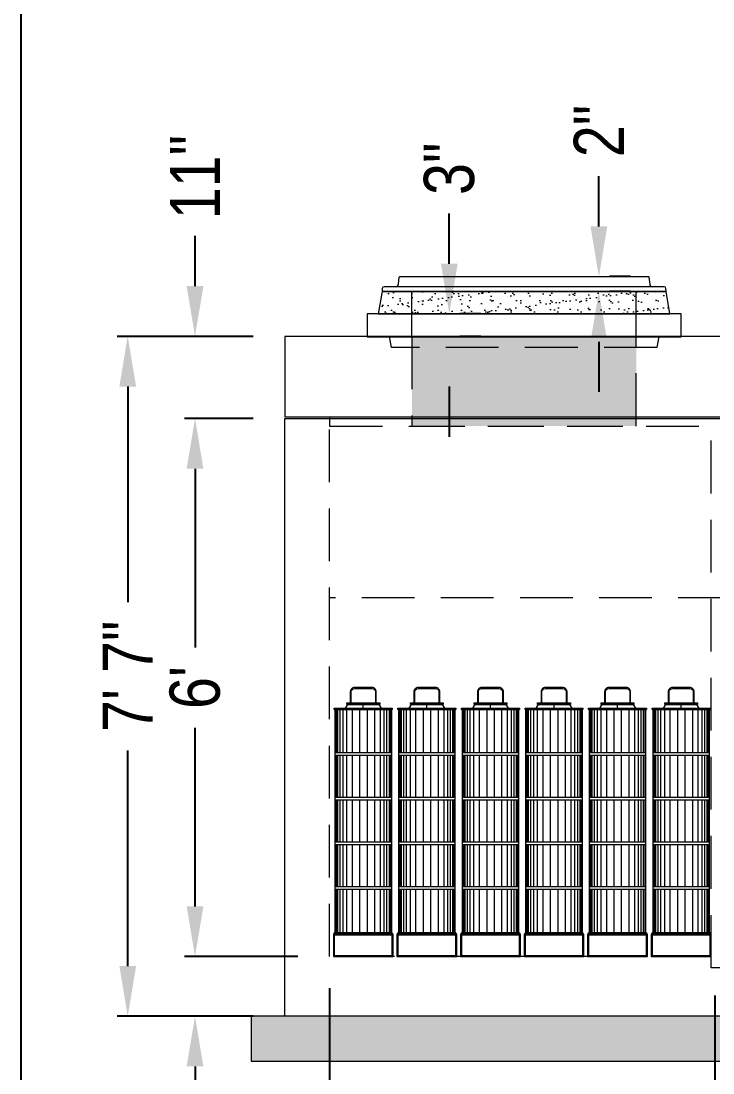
# Model space of a CAD drawing. Extents: x 0 to 216, y -5 to 280.
# Drawn here: x 0 to 32.78, y 97.6 to 147.49 of the extents above; entities that cross this region are included whole.
import ezdxf
from ezdxf import colors
from ezdxf.entities.mleader import LeaderData, LeaderLine
from ezdxf.math import Vec2, Vec3

# ---------------------------------------------------------------- set-up
doc = ezdxf.new("R2010")
doc.units = 0
doc.header["$LTSCALE"] = 10
doc.header["$MEASUREMENT"] = 0
doc.header["$PDMODE"] = 35
doc.linetypes.add('DASHED2', pattern=[0.375, 0.25, -0.125])
doc.linetypes.add('HIDDEN', pattern=[0.375, 0.25, -0.125])
doc.layers.get('0').update_dxf_attribs({"linetype": 'CONTINUOUS'})
doc.layers.get('Defpoints').update_dxf_attribs({"linetype": 'CONTINUOUS'})
doc.layers.add('2628-LOGO$0$CADdetails-FRAME', color=7, linetype='CONTINUOUS')
doc.layers.add('CADdetails-9-TITLEBLOCK', color=7, linetype='CONTINUOUS')
for name, color, linetype, lineweight in [('CADdetails-1-ANNO', 41, 'CONTINUOUS', 5), ('CADdetails-2-HATCH', 8, 'CONTINUOUS', 5), ('CADdetails-3-FINE', 11, 'CONTINUOUS', 5), ('CADdetails-3-HIDDEN', 11, 'HIDDEN', 5), ('CADdetails-4-LIGHT', 3, 'CONTINUOUS', 13), ('CADdetails-5-MEDIUM', 4, 'CONTINUOUS', 18)]:
    doc.layers.add(name, color=color, linetype=linetype, lineweight=lineweight)
doc.styles.add('CADdetails-DIMENSIONS', font='ARIALN.TTF', dxfattribs={"height": 2.38})
doc.styles.add('CADdetails-NOTES', font='ARIALN.TTF', dxfattribs={"height": 2.38})
doc.dimstyles.new('CADdetails-DIM', dxfattribs={"dimtxt": 2.38, "dimasz": 2.38, "dimexe": 0.5, "dimexo": 1.5, "dimgap": 1, "dimtad": 0, "dimzin": 0, "dimdsep": 46, "dimtxsty": 'CADdetails-DIMENSIONS', "dimcen": 1, "dimclrd": 256, "dimclre": 256, "dimclrt": 256, "dimadec": 0, "dimazin": 0, "dimtfac": 1, "dimtofl": 0, "dimtmove": 0, "dimatfit": 3, "dimfxl": 1, "dimtolj": 1, "dimtzin": 0, "dimarcsym": 0})

# ---------------------------------------------------------------- blocks, each defined once
blk = doc.blocks.new('2628-LOGO')
at = {"layer": '2628-LOGO$0$CADdetails-FRAME'}
blk.add_line((0, 0), (0, 280), dxfattribs=at)
blk = doc.blocks.new('*D7')
at = {"layer": 'CADdetails-1-ANNO', "lineweight": -2, "transparency": 16777216}
for p, q in [((10.996, 132.535), (4.554, 132.535)), ((5.054, 130.155), (5.054, 119.924)), ((5.054, 102.666), (5.054, 112.896)), ((10.996, 100.286), (4.554, 100.286))]:
    blk.add_line(p, q, dxfattribs=at)
at = {"layer": 'CADdetails-1-ANNO', "transparency": 16777216}
for points in [[(4.657, 130.155), (5.45, 130.155), (5.054, 132.535)], [(4.657, 102.666), (5.45, 102.666), (5.054, 100.286)]]:
    blk.add_solid(points, dxfattribs=at)
at = {"layer": 'Defpoints', "color": 0, "transparency": 16777216}
for p in [(12.496, 132.535), (5.054, 100.286), (12.496, 100.286)]:
    blk.add_point(p, dxfattribs=at)
at = {"layer": 'CADdetails-1-ANNO', "transparency": 16777216, "insert": (5.054, 116.41), "char_height": 2.38, "attachment_point": 5, "rotation": 90, "style": 'CADdetails-DIMENSIONS'}
blk.add_mtext('\\A1;7\' 7"', dxfattribs=at)
blk = doc.blocks.new('*D8')
at = {"layer": 'CADdetails-1-ANNO', "lineweight": -2, "transparency": 16777216}
for p, q in [((8.243, 105.501), (8.243, 107.881)), ((13.122, 103.121), (7.743, 103.121)), ((10.996, 100.286), (7.743, 100.286)), ((8.243, 97.906), (8.243, 95.526))]:
    blk.add_line(p, q, dxfattribs=at)
at = {"layer": 'CADdetails-1-ANNO', "transparency": 16777216}
for points in [[(7.846, 105.501), (8.64, 105.501), (8.243, 103.121)], [(7.846, 97.906), (8.64, 97.906), (8.243, 100.286)]]:
    blk.add_solid(points, dxfattribs=at)
at = {"layer": 'Defpoints', "color": 0, "transparency": 16777216}
for p in [(14.622, 103.121), (8.243, 100.286), (12.496, 100.286)]:
    blk.add_point(p, dxfattribs=at)
at = {"layer": 'CADdetails-1-ANNO', "transparency": 16777216, "insert": (8.243, 93.402), "char_height": 2.38, "attachment_point": 5, "rotation": 90, "style": 'CADdetails-DIMENSIONS'}
blk.add_mtext('\\A1;8"', dxfattribs=at)
blk = doc.blocks.new('*D9')
at = {"layer": 'CADdetails-1-ANNO', "lineweight": -2, "transparency": 16777216}
for p, q in [((10.996, 128.637), (7.743, 128.637)), ((8.243, 126.257), (8.243, 117.782)), ((8.243, 105.501), (8.243, 113.975)), ((13.122, 103.121), (7.743, 103.121))]:
    blk.add_line(p, q, dxfattribs=at)
at = {"layer": 'CADdetails-1-ANNO', "transparency": 16777216}
for points in [[(7.846, 126.257), (8.64, 126.257), (8.243, 128.637)], [(7.846, 105.501), (8.64, 105.501), (8.243, 103.121)]]:
    blk.add_solid(points, dxfattribs=at)
at = {"layer": 'Defpoints', "color": 0, "transparency": 16777216}
for p in [(12.496, 128.637), (8.243, 103.121), (14.622, 103.121)]:
    blk.add_point(p, dxfattribs=at)
at = {"layer": 'CADdetails-1-ANNO', "transparency": 16777216, "insert": (8.243, 115.879), "char_height": 2.38, "attachment_point": 5, "rotation": 90, "style": 'CADdetails-DIMENSIONS'}
blk.add_mtext("\\A1;6'", dxfattribs=at)
blk = doc.blocks.new('*D10')
at = {"layer": 'CADdetails-1-ANNO', "lineweight": -2, "transparency": 16777216}
for p, q in [((8.243, 134.915), (8.243, 137.295)), ((10.996, 132.535), (7.743, 132.535)), ((10.996, 128.637), (7.743, 128.637)), ((8.243, 126.257), (8.243, 123.877))]:
    blk.add_line(p, q, dxfattribs=at)
at = {"layer": 'CADdetails-1-ANNO', "transparency": 16777216}
for points in [[(7.846, 134.915), (8.64, 134.915), (8.243, 132.535)], [(7.846, 126.257), (8.64, 126.257), (8.243, 128.637)]]:
    blk.add_solid(points, dxfattribs=at)
at = {"layer": 'Defpoints', "color": 0, "transparency": 16777216}
for p in [(12.496, 132.535), (8.243, 128.637), (12.496, 128.637)]:
    blk.add_point(p, dxfattribs=at)
at = {"layer": 'CADdetails-1-ANNO', "transparency": 16777216, "insert": (8.243, 140.085), "char_height": 2.38, "attachment_point": 5, "rotation": 90, "style": 'CADdetails-DIMENSIONS'}
blk.add_mtext('\\A1;11"', dxfattribs=at)
blk = doc.blocks.new('*D27')
at = {"layer": 'CADdetails-1-ANNO', "lineweight": -2, "transparency": 16777216}
for p, q in [((32.873, 101.266), (32.873, 95.533)), ((34.29, 101.266), (34.29, 95.533)), ((30.493, 96.033), (28.113, 96.033)), ((36.67, 96.033), (39.05, 96.033))]:
    blk.add_line(p, q, dxfattribs=at)
at = {"layer": 'CADdetails-1-ANNO', "transparency": 16777216}
for points in [[(30.493, 96.43), (30.493, 95.636), (32.873, 96.033)], [(36.67, 96.43), (36.67, 95.636), (34.29, 96.033)]]:
    blk.add_solid(points, dxfattribs=at)
at = {"layer": 'Defpoints', "color": 0, "transparency": 16777216}
for p in [(32.873, 102.766), (34.29, 102.766), (34.29, 96.033)]:
    blk.add_point(p, dxfattribs=at)
at = {"layer": 'CADdetails-1-ANNO', "transparency": 16777216, "insert": (25.95, 96.033), "char_height": 2.38, "attachment_point": 5, "style": 'CADdetails-DIMENSIONS'}
blk.add_mtext('\\A1;4"', dxfattribs=at)
blk = doc.blocks.new('*D28')
at = {"layer": 'CADdetails-1-ANNO', "lineweight": -2, "transparency": 16777216}
for p, q in [((48.643, 101.621), (48.643, 90.154)), ((34.29, 101.266), (34.29, 90.154)), ((31.91, 90.654), (29.53, 90.654)), ((51.023, 90.654), (53.403, 90.654))]:
    blk.add_line(p, q, dxfattribs=at)
at = {"layer": 'CADdetails-1-ANNO', "transparency": 16777216}
for points in [[(31.91, 91.051), (31.91, 90.258), (34.29, 90.654)], [(51.023, 91.051), (51.023, 90.258), (48.643, 90.654)]]:
    blk.add_solid(points, dxfattribs=at)
at = {"layer": 'Defpoints', "color": 0, "transparency": 16777216}
for p in [(48.643, 103.121), (34.29, 102.766), (48.643, 90.654)]:
    blk.add_point(p, dxfattribs=at)
at = {"layer": 'CADdetails-1-ANNO', "transparency": 16777216, "insert": (41.467, 90.654), "char_height": 2.38, "attachment_point": 5, "style": 'CADdetails-DIMENSIONS'}
blk.add_mtext('\\A1;3\' 4 1/2"', dxfattribs=at)
blk = doc.blocks.new('*D29')
at = {"layer": 'CADdetails-1-ANNO', "lineweight": -2, "transparency": 16777216}
for p, q in [((14.622, 101.621), (14.622, 85.383)), ((32.873, 101.266), (32.873, 85.383)), ((12.242, 85.883), (9.862, 85.883)), ((35.253, 85.883), (37.633, 85.883))]:
    blk.add_line(p, q, dxfattribs=at)
at = {"layer": 'CADdetails-1-ANNO', "transparency": 16777216}
for points in [[(12.242, 86.28), (12.242, 85.487), (14.622, 85.883)], [(35.253, 86.28), (35.253, 85.487), (32.873, 85.883)]]:
    blk.add_solid(points, dxfattribs=at)
at = {"layer": 'Defpoints', "color": 0, "transparency": 16777216}
for p in [(14.622, 103.121), (32.873, 102.766), (14.622, 85.883)]:
    blk.add_point(p, dxfattribs=at)
at = {"layer": 'CADdetails-1-ANNO', "transparency": 16777216, "insert": (23.747, 85.883), "char_height": 2.38, "attachment_point": 5, "style": 'CADdetails-DIMENSIONS'}
blk.add_mtext('\\A1;4\' 3 1/2"', dxfattribs=at)
blk = doc.blocks.new('*D39')
at = {"layer": 'CADdetails-1-ANNO', "lineweight": -2, "transparency": 16777216}
for p, q in [((27.38, 137.75), (27.38, 140.13)), ((28.88, 135.37), (27.88, 135.37)), ((28.88, 134.661), (27.88, 134.661)), ((27.38, 132.281), (27.38, 129.901))]:
    blk.add_line(p, q, dxfattribs=at)
at = {"layer": 'CADdetails-1-ANNO', "transparency": 16777216}
for points in [[(26.983, 137.75), (27.777, 137.75), (27.38, 135.37)], [(26.983, 132.281), (27.777, 132.281), (27.38, 134.661)]]:
    blk.add_solid(points, dxfattribs=at)
at = {"layer": 'Defpoints', "color": 0, "transparency": 16777216}
for p in [(27.38, 135.37), (27.38, 135.37), (27.38, 134.661)]:
    blk.add_point(p, dxfattribs=at)
at = {"layer": 'CADdetails-1-ANNO', "transparency": 16777216, "insert": (27.38, 142.27), "char_height": 2.38, "attachment_point": 5, "rotation": 90, "style": 'CADdetails-DIMENSIONS'}
blk.add_mtext('\\A1;2"', dxfattribs=at)
blk = doc.blocks.new('*D38')
at = {"layer": 'CADdetails-1-ANNO', "lineweight": -2, "transparency": 16777216}
for p, q in [((20.292, 135.978), (20.292, 138.358)), ((21.792, 133.598), (20.792, 133.598)), ((21.792, 132.535), (20.792, 132.535)), ((20.292, 130.155), (20.292, 127.775))]:
    blk.add_line(p, q, dxfattribs=at)
at = {"layer": 'CADdetails-1-ANNO', "transparency": 16777216}
for points in [[(19.896, 135.978), (20.689, 135.978), (20.292, 133.598)], [(19.896, 130.155), (20.689, 130.155), (20.292, 132.535)]]:
    blk.add_solid(points, dxfattribs=at)
at = {"layer": 'Defpoints', "color": 0, "transparency": 16777216}
for p in [(20.292, 133.598), (20.292, 133.598), (20.292, 132.535)]:
    blk.add_point(p, dxfattribs=at)
at = {"layer": 'CADdetails-1-ANNO', "transparency": 16777216, "insert": (20.292, 140.481), "char_height": 2.38, "attachment_point": 5, "rotation": 90, "style": 'CADdetails-DIMENSIONS'}
blk.add_mtext('\\A1;3"', dxfattribs=at)

msp = doc.modelspace()

# ---------------------------------------------------------------- hatches: boundary and pattern name
at = {"layer": 'CADdetails-2-HATCH'}
h = msp.add_hatch(dxfattribs=at)
h.set_pattern_fill('AR-SAND', color=256, scale=0.354385)
h.set_pattern_definition([(37.5, (23.83605, 129.3454), (-0.022324, 0.68284), [0, -0.538666, 0, -0.602455, 0, -0.575876]), (7.5, (23.83605, 129.3454), (0.62718, 1.00013), [0, -0.290596, 0, -0.485508, 0, -0.186052]), (327.5, (23.40016, 129.3454), (1.103606, 0.002005), [0, -0.177193, 0, -0.637894, 0, -0.832806]), (317.5, (23.4002, 129.3454), (1.06533, 0.31104), [0, -0.088596, 0, -0.418175, 0, -0.47842])])
h.paths.add_polyline_path([(16.926, 133.598), (30.747, 133.598), (30.569, 134.661), (17.103, 134.661)])
h = msp.add_hatch(color=256, dxfattribs=at)
h.dxf.hatch_style = 1
h.paths.add_polyline_path([(29.152, 128.282), (29.152, 132.535), (18.52, 132.535), (18.52, 128.282)])
h = msp.add_hatch(dxfattribs=at)
h.set_pattern_fill('GRAVEL', color=256, scale=2.126312)
h.set_pattern_definition([(228.01279, (141.60541, 105.24717), (-17.01049988, -19.13681237), [0.286066, -28.320543]), (184.96974, (141.41404, 105.03454), (25.515749825, 2.126312485), [0.490898, -48.598838]), (132.51045, (140.92499, 104.99201), (21.26312485, -23.38943734), [0.346138, -34.26772]), (267.27369, (140.09573, 104.46043), (2.126312485, 42.52624971), [0.447032, -44.256128]), (292.83365, (140.07447, 104.01391), (-10.63156243, 25.515749825), [0.43835, -43.396705]), (357.27369, (140.24457, 103.60991), (-42.52624971, 2.126312485), [0.447032, -44.256128]), (37.69424, (140.6911, 103.588646), (-27.64206231, -21.263124855), [0.591177, -58.52643]), (72.25533, (141.15889, 103.95012), (14.8841874, 46.77887468), [0.558132, -55.25504]), (121.42957, (141.32899, 104.4817), (-17.01049988, 27.64206231), [0.448546, -44.406065]), (175.23636, (141.0951, 104.86443), (23.38943734, -2.12631249), [0.512084, -25.09211]), (222.39744, (140.58478, 104.90696), (-25.515749825, -23.38943734), [0.662236, -65.56139]), (138.81407, (142.20078, 104.43917), (-14.8841874, 12.7578749), [0.22603, -22.376983]), (171.46923, (142.03067, 104.58801), (27.64206231, -4.25262497), [0.43002, -42.57199]), (225, (141.6054, 104.6518), (-2e-16, -2.126312), [0.300705, -2.706355]), (203.1986, (141.45657, 104.90696), (10.6315624, 4.252625), [0.161936, -16.031578]), (291.8014, (141.30773, 104.84317), (-2.1263125, 6.3789375), [0.22901, -11.221533]), (30.96376, (141.39278, 104.63054), (6.3789375, 4.252625), [0.371954, -12.026472]), (161.56505, (141.7117, 104.8219), (4.252625, -2.1263125), [0.26896, -6.45503]), (16.38954, (140.07447, 104.84317), (21.26312485, 6.37893746), [0.376783, -37.30157]), (70.34618, (140.43594, 104.94949), (-8.50524994, -23.38943734), [0.3161, -31.293808]), (293.1986, (141.71173, 105.24717), (-4.252625, 10.6315624), [0.32387, -15.869644]), (343.61046, (141.83931, 104.94949), (-21.26312485, 6.37893746), [0.376783, -37.30157]), (339.44395, (140.07447, 103.52486), (-10.63156243, 4.25262497), [0.363344, -17.803878]), (294.77514, (140.41468, 103.39728), (-10.63156243, 23.38943734), [0.30444, -30.13972]), (66.8014, (141.733, 103.12086), (4.252625, 10.6315624), [0.32387, -15.869644]), (17.35402, (141.86057, 103.41854), (-27.64206231, -8.50524994), [0.356436, -35.287056]), (69.44395, (140.6911, 103.12086), (-4.25262497, -10.63156243), [0.181672, -17.98555]), (101.30993, (141.6054, 103.12086), (-2.1263125, 8.50525), [0.10842, -10.733688]), (165.96376, (141.58415, 103.22717), (6.3789375, -2.1263125), [0.43835, -8.32866]), (186.00901, (141.15889, 103.33349), (21.26312485, 2.12631249), [0.406232, -40.21691]), (303.69007, (141.3928, 104.4392), (-2.1263125, 4.252625), [0.30666, -7.359868]), (353.15723, (141.56289, 104.18401), (36.147312253, -4.25262497), [0.535393, -53.003788]), (60.9454, (142.09446, 104.12022), (-8.50524994, -14.8841874), [0.218917, -21.67281]), (90, (142.2008, 104.3116), (-2.126312, 2.126312), [0.12758, -1.998734]), (120.25644, (141.11636, 103.39728), (8.50524994, -14.8841874), [0.295396, -29.24428]), (48.01279, (140.96752, 103.65244), (17.01049988, 19.13681237), [0.57213, -28.034478]), (0, (141.3503, 104.0777), (2.126312, 2.126312), [0.55284, -1.57347]), (325.30485, (141.9031, 104.0777), (21.26312485, -14.8841874), [0.3362, -33.283753]), (254.0546, (142.17952, 103.88633), (-2.1263125, -8.50524994), [0.309595, -15.170193]), (207.645975, (142.09446, 103.58865), (-40.399937224, -21.263124855), [0.504074, -49.903436]), (175.42608, (141.64794, 103.35475), (-27.64206231, 2.126312485), [0.533277, -52.79437])])
h.paths.add_polyline_path([(10.911, 98.159), (51.494, 98.159), (51.494, 100.286), (10.911, 100.286)])

# ---------------------------------------------------------------- linework, layer by layer
msp.add_line((16.394, 132.535), (31.278, 132.535))
msp.add_lwpolyline([(16.926, 133.598), (30.747, 133.598), (30.569, 134.661), (17.103, 134.661)], close=True, dxfattribs=at)
at = {"layer": 'CADdetails-3-FINE'}
for p, q in [((14.932, 114.838), (14.932, 112.787)), ((14.999, 114.838), (14.999, 112.787)), ((15.109, 114.838), (15.109, 112.787)), ((15.242, 114.838), (15.242, 112.787)), ((15.419, 114.838), (15.419, 112.787)), ((15.685, 114.838), (15.685, 112.787)), ((16.04, 114.838), (16.04, 112.787)), ((16.394, 114.838), (16.394, 112.787)), ((16.748, 114.838), (16.748, 112.787)), ((17.014, 114.838), (17.014, 112.787)), ((17.191, 114.838), (17.191, 112.787)), ((17.324, 114.838), (17.324, 112.787)), ((17.435, 114.838), (17.435, 112.787)), ((17.501, 114.838), (17.501, 112.787)), ((17.944, 114.838), (17.944, 112.787)), ((18.011, 114.838), (18.011, 112.787)), ((18.122, 114.838), (18.122, 112.787)), ((18.254, 114.838), (18.254, 112.787)), ((18.432, 114.838), (18.432, 112.787)), ((18.697, 114.838), (18.697, 112.787)), ((19.052, 114.838), (19.052, 112.787)), ((19.406, 114.838), (19.406, 112.787)), ((19.761, 114.838), (19.761, 112.787)), ((20.026, 114.838), (20.026, 112.787)), ((20.204, 114.838), (20.204, 112.787)), ((20.336, 114.838), (20.336, 112.787)), ((20.447, 114.838), (20.447, 112.787)), ((20.514, 114.838), (20.514, 112.787)), ((20.957, 114.838), (20.957, 112.787)), ((21.023, 114.838), (21.023, 112.787)), ((21.134, 114.838), (21.134, 112.787)), ((21.267, 114.838), (21.267, 112.787)), ((21.444, 114.838), (21.444, 112.787)), ((21.71, 114.838), (21.71, 112.787)), ((22.064, 114.838), (22.064, 112.787)), ((22.419, 114.838), (22.419, 112.787)), ((22.773, 114.838), (22.773, 112.787)), ((23.039, 114.838), (23.039, 112.787)), ((23.216, 114.838), (23.216, 112.787)), ((23.349, 114.838), (23.349, 112.787)), ((23.46, 114.838), (23.46, 112.787)), ((23.526, 114.838), (23.526, 112.787)), ((23.969, 114.838), (23.969, 112.787)), ((24.035, 114.838), (24.035, 112.787)), ((24.146, 114.838), (24.146, 112.787)), ((24.279, 114.838), (24.279, 112.787)), ((24.456, 114.838), (24.456, 112.787)), ((24.722, 114.838), (24.722, 112.787)), ((25.076, 114.838), (25.076, 112.787)), ((25.431, 114.838), (25.431, 112.787)), ((25.785, 114.838), (25.785, 112.787)), ((26.051, 114.838), (26.051, 112.787)), ((26.228, 114.838), (26.228, 112.787)), ((26.361, 114.838), (26.361, 112.787)), ((26.472, 114.838), (26.472, 112.787)), ((26.538, 114.838), (26.538, 112.787)), ((26.981, 114.838), (26.981, 112.787)), ((27.048, 114.838), (27.048, 112.787)), ((27.158, 114.838), (27.158, 112.787)), ((27.291, 114.838), (27.291, 112.787)), ((27.469, 114.838), (27.469, 112.787)), ((27.734, 114.838), (27.734, 112.787)), ((28.089, 114.838), (28.089, 112.787)), ((28.443, 114.838), (28.443, 112.787)), ((28.797, 114.838), (28.797, 112.787)), ((29.063, 114.838), (29.063, 112.787)), ((29.24, 114.838), (29.24, 112.787)), ((29.373, 114.838), (29.373, 112.787)), ((29.484, 114.838), (29.484, 112.787)), ((29.551, 114.838), (29.551, 112.787)), ((29.993, 114.838), (29.993, 112.787)), ((30.06, 114.838), (30.06, 112.787)), ((30.171, 114.838), (30.171, 112.787)), ((30.304, 114.838), (30.304, 112.787)), ((30.481, 114.838), (30.481, 112.787)), ((30.747, 114.838), (30.747, 112.787)), ((31.101, 114.838), (31.101, 112.787)), ((31.455, 114.838), (31.455, 112.787)), ((31.81, 114.838), (31.81, 112.787)), ((32.076, 114.838), (32.076, 112.787)), ((32.253, 114.838), (32.253, 112.787)), ((32.386, 114.838), (32.386, 112.787)), ((32.496, 114.838), (32.496, 112.787)), ((32.563, 114.838), (32.563, 112.787)), ((14.932, 112.654), (14.932, 110.669)), ((14.999, 112.654), (14.999, 110.669)), ((15.109, 112.654), (15.109, 110.669)), ((15.242, 112.654), (15.242, 110.669)), ((15.419, 112.654), (15.419, 110.669)), ((15.685, 112.654), (15.685, 110.669)), ((16.04, 112.654), (16.04, 110.669)), ((16.394, 112.654), (16.394, 110.669)), ((16.748, 112.654), (16.748, 110.669)), ((17.014, 112.654), (17.014, 110.669)), ((17.191, 112.654), (17.191, 110.669)), ((17.324, 112.654), (17.324, 110.669)), ((17.435, 112.654), (17.435, 110.669)), ((17.501, 112.654), (17.501, 110.669)), ((17.944, 112.654), (17.944, 110.669)), ((18.011, 112.654), (18.011, 110.669)), ((18.122, 112.654), (18.122, 110.669)), ((18.254, 112.654), (18.254, 110.669)), ((18.432, 112.654), (18.432, 110.669)), ((18.697, 112.654), (18.697, 110.669)), ((19.052, 112.654), (19.052, 110.669)), ((19.406, 112.654), (19.406, 110.669)), ((19.761, 112.654), (19.761, 110.669)), ((20.026, 112.654), (20.026, 110.669)), ((20.204, 112.654), (20.204, 110.669)), ((20.336, 112.654), (20.336, 110.669)), ((20.447, 112.654), (20.447, 110.669)), ((20.514, 112.654), (20.514, 110.669)), ((20.957, 112.654), (20.957, 110.669)), ((21.023, 112.654), (21.023, 110.669)), ((21.134, 112.654), (21.134, 110.669)), ((21.267, 112.654), (21.267, 110.669)), ((21.444, 112.654), (21.444, 110.669)), ((21.71, 112.654), (21.71, 110.669)), ((22.064, 112.654), (22.064, 110.669)), ((22.419, 112.654), (22.419, 110.669)), ((22.773, 112.654), (22.773, 110.669)), ((23.039, 112.654), (23.039, 110.669)), ((23.216, 112.654), (23.216, 110.669)), ((23.349, 112.654), (23.349, 110.669)), ((23.46, 112.654), (23.46, 110.669)), ((23.526, 112.654), (23.526, 110.669)), ((23.969, 112.654), (23.969, 110.669)), ((24.035, 112.654), (24.035, 110.669)), ((24.146, 112.654), (24.146, 110.669)), ((24.279, 112.654), (24.279, 110.669)), ((24.456, 112.654), (24.456, 110.669)), ((24.722, 112.654), (24.722, 110.669)), ((25.076, 112.654), (25.076, 110.669)), ((25.431, 112.654), (25.431, 110.669)), ((25.785, 112.654), (25.785, 110.669)), ((26.051, 112.654), (26.051, 110.669)), ((26.228, 112.654), (26.228, 110.669)), ((26.361, 112.654), (26.361, 110.669)), ((26.472, 112.654), (26.472, 110.669)), ((26.538, 112.654), (26.538, 110.669)), ((26.981, 112.654), (26.981, 110.669)), ((27.048, 112.654), (27.048, 110.669)), ((27.158, 112.654), (27.158, 110.669)), ((27.291, 112.654), (27.291, 110.669)), ((27.469, 112.654), (27.469, 110.669)), ((27.734, 112.654), (27.734, 110.669)), ((28.089, 112.654), (28.089, 110.669)), ((28.443, 112.654), (28.443, 110.669)), ((28.797, 112.654), (28.797, 110.669)), ((29.063, 112.654), (29.063, 110.669)), ((29.24, 112.654), (29.24, 110.669)), ((29.373, 112.654), (29.373, 110.669)), ((29.484, 112.654), (29.484, 110.669)), ((29.551, 112.654), (29.551, 110.669)), ((29.993, 112.654), (29.993, 110.669)), ((30.06, 112.654), (30.06, 110.669)), ((30.171, 112.654), (30.171, 110.669)), ((30.304, 112.654), (30.304, 110.669)), ((30.481, 112.654), (30.481, 110.669)), ((30.747, 112.654), (30.747, 110.669)), ((31.101, 112.654), (31.101, 110.669)), ((31.455, 112.654), (31.455, 110.669)), ((31.81, 112.654), (31.81, 110.669)), ((32.076, 112.654), (32.076, 110.669)), ((32.253, 112.654), (32.253, 110.669)), ((32.386, 112.654), (32.386, 110.669)), ((32.496, 112.654), (32.496, 110.669)), ((32.563, 112.654), (32.563, 110.669)), ((14.932, 110.536), (14.932, 108.552)), ((14.999, 110.536), (14.999, 108.552)), ((15.109, 110.536), (15.109, 108.552)), ((15.242, 110.536), (15.242, 108.552)), ((15.419, 110.536), (15.419, 108.552)), ((15.685, 110.536), (15.685, 108.552)), ((16.04, 110.536), (16.04, 108.552)), ((16.394, 110.536), (16.394, 108.552)), ((16.748, 110.536), (16.748, 108.552)), ((17.014, 110.536), (17.014, 108.552)), ((17.191, 110.536), (17.191, 108.552)), ((17.324, 110.536), (17.324, 108.552)), ((17.435, 110.536), (17.435, 108.552)), ((17.501, 110.536), (17.501, 108.552)), ((17.944, 110.536), (17.944, 108.552)), ((18.011, 110.536), (18.011, 108.552)), ((18.122, 110.536), (18.122, 108.552)), ((18.254, 110.536), (18.254, 108.552)), ((18.432, 110.536), (18.432, 108.552)), ((18.697, 110.536), (18.697, 108.552)), ((19.052, 110.536), (19.052, 108.552)), ((19.406, 110.536), (19.406, 108.552)), ((19.761, 110.536), (19.761, 108.552)), ((20.026, 110.536), (20.026, 108.552)), ((20.204, 110.536), (20.204, 108.552)), ((20.336, 110.536), (20.336, 108.552)), ((20.447, 110.536), (20.447, 108.552)), ((20.514, 110.536), (20.514, 108.552)), ((20.957, 110.536), (20.957, 108.552)), ((21.023, 110.536), (21.023, 108.552)), ((21.134, 110.536), (21.134, 108.552)), ((21.267, 110.536), (21.267, 108.552)), ((21.444, 110.536), (21.444, 108.552)), ((21.71, 110.536), (21.71, 108.552)), ((22.064, 110.536), (22.064, 108.552)), ((22.419, 110.536), (22.419, 108.552)), ((22.773, 110.536), (22.773, 108.552)), ((23.039, 110.536), (23.039, 108.552)), ((23.216, 110.536), (23.216, 108.552)), ((23.349, 110.536), (23.349, 108.552)), ((23.46, 110.536), (23.46, 108.552)), ((23.526, 110.536), (23.526, 108.552)), ((23.969, 110.536), (23.969, 108.552)), ((24.035, 110.536), (24.035, 108.552)), ((24.146, 110.536), (24.146, 108.552)), ((24.279, 110.536), (24.279, 108.552)), ((24.456, 110.536), (24.456, 108.552)), ((24.722, 110.536), (24.722, 108.552)), ((25.076, 110.536), (25.076, 108.552)), ((25.431, 110.536), (25.431, 108.552)), ((25.785, 110.536), (25.785, 108.552)), ((26.051, 110.536), (26.051, 108.552)), ((26.228, 110.536), (26.228, 108.552)), ((26.361, 110.536), (26.361, 108.552)), ((26.472, 110.536), (26.472, 108.552)), ((26.538, 110.536), (26.538, 108.552)), ((26.981, 110.536), (26.981, 108.552)), ((27.048, 110.536), (27.048, 108.552)), ((27.158, 110.536), (27.158, 108.552)), ((27.291, 110.536), (27.291, 108.552)), ((27.469, 110.536), (27.469, 108.552)), ((27.734, 110.536), (27.734, 108.552)), ((28.089, 110.536), (28.089, 108.552)), ((28.443, 110.536), (28.443, 108.552)), ((28.797, 110.536), (28.797, 108.552)), ((29.063, 110.536), (29.063, 108.552)), ((29.24, 110.536), (29.24, 108.552)), ((29.373, 110.536), (29.373, 108.552)), ((29.484, 110.536), (29.484, 108.552)), ((29.551, 110.536), (29.551, 108.552)), ((29.993, 110.536), (29.993, 108.552)), ((30.06, 110.536), (30.06, 108.552)), ((30.171, 110.536), (30.171, 108.552)), ((30.304, 110.536), (30.304, 108.552)), ((30.481, 110.536), (30.481, 108.552)), ((30.747, 110.536), (30.747, 108.552)), ((31.101, 110.536), (31.101, 108.552)), ((31.455, 110.536), (31.455, 108.552)), ((31.81, 110.536), (31.81, 108.552)), ((32.076, 110.536), (32.076, 108.552)), ((32.253, 110.536), (32.253, 108.552)), ((32.386, 110.536), (32.386, 108.552)), ((32.496, 110.536), (32.496, 108.552)), ((32.563, 110.536), (32.563, 108.552)), ((14.932, 108.419), (14.932, 106.434)), ((14.999, 108.419), (14.999, 106.434)), ((15.109, 108.419), (15.109, 106.434)), ((15.242, 108.419), (15.242, 106.434)), ((15.419, 108.419), (15.419, 106.434)), ((15.685, 108.419), (15.685, 106.434)), ((16.04, 108.419), (16.04, 106.434)), ((16.394, 108.419), (16.394, 106.434)), ((16.748, 108.419), (16.748, 106.434)), ((17.014, 108.419), (17.014, 106.434)), ((17.191, 108.419), (17.191, 106.434)), ((17.324, 108.419), (17.324, 106.434)), ((17.435, 108.419), (17.435, 106.434)), ((17.501, 108.419), (17.501, 106.434)), ((17.944, 108.419), (17.944, 106.434)), ((18.011, 108.419), (18.011, 106.434)), ((18.122, 108.419), (18.122, 106.434)), ((18.254, 108.419), (18.254, 106.434)), ((18.432, 108.419), (18.432, 106.434)), ((18.697, 108.419), (18.697, 106.434)), ((19.052, 108.419), (19.052, 106.434)), ((19.406, 108.419), (19.406, 106.434)), ((19.761, 108.419), (19.761, 106.434)), ((20.026, 108.419), (20.026, 106.434)), ((20.204, 108.419), (20.204, 106.434)), ((20.336, 108.419), (20.336, 106.434)), ((20.447, 108.419), (20.447, 106.434)), ((20.514, 108.419), (20.514, 106.434)), ((20.957, 108.419), (20.957, 106.434)), ((21.023, 108.419), (21.023, 106.434)), ((21.134, 108.419), (21.134, 106.434)), ((21.267, 108.419), (21.267, 106.434)), ((21.444, 108.419), (21.444, 106.434)), ((21.71, 108.419), (21.71, 106.434)), ((22.064, 108.419), (22.064, 106.434)), ((22.419, 108.419), (22.419, 106.434)), ((22.773, 108.419), (22.773, 106.434)), ((23.039, 108.419), (23.039, 106.434)), ((23.216, 108.419), (23.216, 106.434)), ((23.349, 108.419), (23.349, 106.434)), ((23.46, 108.419), (23.46, 106.434)), ((23.526, 108.419), (23.526, 106.434)), ((23.969, 108.419), (23.969, 106.434)), ((24.035, 108.419), (24.035, 106.434)), ((24.146, 108.419), (24.146, 106.434)), ((24.279, 108.419), (24.279, 106.434)), ((24.456, 108.419), (24.456, 106.434)), ((24.722, 108.419), (24.722, 106.434)), ((25.076, 108.419), (25.076, 106.434)), ((25.431, 108.419), (25.431, 106.434)), ((25.785, 108.419), (25.785, 106.434)), ((26.051, 108.419), (26.051, 106.434)), ((26.228, 108.419), (26.228, 106.434)), ((26.361, 108.419), (26.361, 106.434)), ((26.472, 108.419), (26.472, 106.434)), ((26.538, 108.419), (26.538, 106.434)), ((26.981, 108.419), (26.981, 106.434)), ((27.048, 108.419), (27.048, 106.434)), ((27.158, 108.419), (27.158, 106.434)), ((27.291, 108.419), (27.291, 106.434)), ((27.469, 108.419), (27.469, 106.434)), ((27.734, 108.419), (27.734, 106.434)), ((28.089, 108.419), (28.089, 106.434)), ((28.443, 108.419), (28.443, 106.434)), ((28.797, 108.419), (28.797, 106.434)), ((29.063, 108.419), (29.063, 106.434)), ((29.24, 108.419), (29.24, 106.434)), ((29.373, 108.419), (29.373, 106.434)), ((29.484, 108.419), (29.484, 106.434)), ((29.551, 108.419), (29.551, 106.434)), ((29.993, 108.419), (29.993, 106.434)), ((30.06, 108.419), (30.06, 106.434)), ((30.171, 108.419), (30.171, 106.434)), ((30.304, 108.419), (30.304, 106.434)), ((30.481, 108.419), (30.481, 106.434)), ((30.747, 108.419), (30.747, 106.434)), ((31.101, 108.419), (31.101, 106.434)), ((31.455, 108.419), (31.455, 106.434)), ((31.81, 108.419), (31.81, 106.434)), ((32.076, 108.419), (32.076, 106.434)), ((32.253, 108.419), (32.253, 106.434)), ((32.386, 108.419), (32.386, 106.434)), ((32.496, 108.419), (32.496, 106.434)), ((32.563, 108.419), (32.563, 106.434)), ((14.932, 106.301), (14.932, 104.25)), ((14.999, 106.301), (14.999, 104.25)), ((15.109, 106.301), (15.109, 104.25)), ((15.242, 106.301), (15.242, 104.25)), ((15.419, 106.301), (15.419, 104.25)), ((15.685, 106.301), (15.685, 104.25)), ((16.04, 106.301), (16.04, 104.25)), ((16.394, 106.301), (16.394, 104.25)), ((16.748, 106.301), (16.748, 104.25)), ((17.014, 106.301), (17.014, 104.25)), ((17.191, 106.301), (17.191, 104.25)), ((17.324, 106.301), (17.324, 104.25)), ((17.435, 106.301), (17.435, 104.25)), ((17.501, 106.301), (17.501, 104.25)), ((17.944, 106.301), (17.944, 104.25)), ((18.011, 106.301), (18.011, 104.25)), ((18.122, 106.301), (18.122, 104.25)), ((18.254, 106.301), (18.254, 104.25)), ((18.432, 106.301), (18.432, 104.25)), ((18.697, 106.301), (18.697, 104.25)), ((19.052, 106.301), (19.052, 104.25)), ((19.406, 106.301), (19.406, 104.25)), ((19.761, 106.301), (19.761, 104.25)), ((20.026, 106.301), (20.026, 104.25)), ((20.204, 106.301), (20.204, 104.25)), ((20.336, 106.301), (20.336, 104.25)), ((20.447, 106.301), (20.447, 104.25)), ((20.514, 106.301), (20.514, 104.25)), ((20.957, 106.301), (20.957, 104.25)), ((21.023, 106.301), (21.023, 104.25)), ((21.134, 106.301), (21.134, 104.25)), ((21.267, 106.301), (21.267, 104.25)), ((21.444, 106.301), (21.444, 104.25)), ((21.71, 106.301), (21.71, 104.25)), ((22.064, 106.301), (22.064, 104.25)), ((22.419, 106.301), (22.419, 104.25)), ((22.773, 106.301), (22.773, 104.25)), ((23.039, 106.301), (23.039, 104.25)), ((23.216, 106.301), (23.216, 104.25)), ((23.349, 106.301), (23.349, 104.25)), ((23.46, 106.301), (23.46, 104.25)), ((23.526, 106.301), (23.526, 104.25)), ((23.969, 106.301), (23.969, 104.25)), ((24.035, 106.301), (24.035, 104.25)), ((24.146, 106.301), (24.146, 104.25)), ((24.279, 106.301), (24.279, 104.25)), ((24.456, 106.301), (24.456, 104.25)), ((24.722, 106.301), (24.722, 104.25)), ((25.076, 106.301), (25.076, 104.25)), ((25.431, 106.301), (25.431, 104.25)), ((25.785, 106.301), (25.785, 104.25)), ((26.051, 106.301), (26.051, 104.25)), ((26.228, 106.301), (26.228, 104.25)), ((26.361, 106.301), (26.361, 104.25)), ((26.472, 106.301), (26.472, 104.25)), ((26.538, 106.301), (26.538, 104.25)), ((26.981, 106.301), (26.981, 104.25)), ((27.048, 106.301), (27.048, 104.25)), ((27.158, 106.301), (27.158, 104.25)), ((27.291, 106.301), (27.291, 104.25)), ((27.469, 106.301), (27.469, 104.25)), ((27.734, 106.301), (27.734, 104.25)), ((28.089, 106.301), (28.089, 104.25)), ((28.443, 106.301), (28.443, 104.25)), ((28.797, 106.301), (28.797, 104.25)), ((29.063, 106.301), (29.063, 104.25)), ((29.24, 106.301), (29.24, 104.25)), ((29.373, 106.301), (29.373, 104.25)), ((29.484, 106.301), (29.484, 104.25)), ((29.551, 106.301), (29.551, 104.25)), ((29.993, 106.301), (29.993, 104.25)), ((30.06, 106.301), (30.06, 104.25)), ((30.171, 106.301), (30.171, 104.25)), ((30.304, 106.301), (30.304, 104.25)), ((30.481, 106.301), (30.481, 104.25)), ((30.747, 106.301), (30.747, 104.25)), ((31.101, 106.301), (31.101, 104.25)), ((31.455, 106.301), (31.455, 104.25)), ((31.81, 106.301), (31.81, 104.25)), ((32.076, 106.301), (32.076, 104.25)), ((32.253, 106.301), (32.253, 104.25)), ((32.386, 106.301), (32.386, 104.25)), ((32.496, 106.301), (32.496, 104.25)), ((32.563, 106.301), (32.563, 104.25))]:
    msp.add_line(p, q, dxfattribs=at)
at = {"layer": 'CADdetails-3-HIDDEN'}
for p, q in [((18.52, 133.598), (18.52, 134.661)), ((29.152, 133.598), (29.152, 134.661)), ((18.52, 132.535), (18.52, 133.598)), ((29.152, 132.535), (29.152, 133.598))]:
    msp.add_line(p, q, dxfattribs=at)
at = {"layer": 'CADdetails-3-HIDDEN', "linetype": 'DASHED2'}
msp.add_line((48.643, 120.131), (14.622, 120.131), dxfattribs=at)
at = {"layer": 'CADdetails-3-HIDDEN'}
for points in [[(30.215, 132.535), (30.126, 132.003), (17.546, 132.003), (17.457, 132.535)], [(14.622, 128.725), (14.622, 128.282), (48.643, 128.282), (48.643, 128.725)], [(32.696, 103.121), (14.622, 103.121), (14.622, 128.637)], [(34.468, 128.637), (34.468, 102.589), (32.696, 102.589), (32.696, 128.637)]]:
    msp.add_lwpolyline(points, dxfattribs=at)
msp.add_lwpolyline([(29.152, 128.282), (29.152, 132.535), (18.52, 132.535), (18.52, 128.282)], close=True, dxfattribs=at)
at = {"layer": 'CADdetails-4-LIGHT'}
for p, q in [((14.844, 114.838), (14.844, 114.904)), ((14.844, 114.904), (17.59, 114.904)), ((14.844, 114.838), (17.59, 114.838)), ((14.888, 104.25), (14.888, 114.838)), ((15.375, 114.904), (15.486, 115.081)), ((15.486, 115.081), (16.948, 115.081)), ((16.217, 114.904), (16.217, 115.081)), ((16.948, 115.081), (17.058, 114.904)), ((17.546, 114.838), (17.546, 104.25)), ((17.59, 114.904), (17.59, 114.838)), ((17.856, 114.838), (17.856, 114.904)), ((17.856, 114.904), (20.602, 114.904)), ((17.856, 114.838), (20.602, 114.838)), ((17.9, 104.25), (17.9, 114.838)), ((18.387, 114.904), (18.498, 115.081)), ((18.498, 115.081), (19.96, 115.081)), ((19.229, 114.904), (19.229, 115.081)), ((19.96, 115.081), (20.071, 114.904)), ((20.558, 114.838), (20.558, 104.25)), ((20.602, 114.904), (20.602, 114.838)), ((20.868, 114.838), (20.868, 114.904)), ((20.868, 114.904), (23.615, 114.904)), ((20.868, 114.838), (23.615, 114.838)), ((20.912, 104.25), (20.912, 114.838)), ((21.4, 114.904), (21.51, 115.081)), ((21.51, 115.081), (22.972, 115.081)), ((22.241, 114.904), (22.241, 115.081)), ((22.972, 115.081), (23.083, 114.904)), ((23.57, 114.838), (23.57, 104.25)), ((23.615, 114.904), (23.615, 114.838)), ((23.88, 114.838), (23.88, 114.904)), ((23.88, 114.904), (26.627, 114.904)), ((23.88, 114.838), (26.627, 114.838)), ((23.925, 104.25), (23.925, 114.838)), ((24.412, 114.904), (24.523, 115.081)), ((24.523, 115.081), (25.985, 115.081)), ((25.254, 114.904), (25.254, 115.081)), ((25.985, 115.081), (26.095, 114.904)), ((26.583, 114.838), (26.583, 104.25)), ((26.627, 114.904), (26.627, 114.838)), ((26.893, 114.838), (26.893, 114.904)), ((26.893, 114.904), (29.639, 114.904)), ((26.893, 114.838), (29.639, 114.838)), ((26.937, 104.25), (26.937, 114.838)), ((27.424, 114.904), (27.535, 115.081)), ((27.535, 115.081), (28.997, 115.081)), ((28.266, 114.904), (28.266, 115.081)), ((28.997, 115.081), (29.108, 114.904)), ((29.595, 114.838), (29.595, 104.25)), ((29.639, 114.904), (29.639, 114.838)), ((29.905, 114.838), (29.905, 114.904)), ((29.905, 114.904), (32.651, 114.904)), ((29.905, 114.838), (32.651, 114.838)), ((29.949, 104.25), (29.949, 114.838)), ((30.436, 114.904), (30.547, 115.081)), ((30.547, 115.081), (32.009, 115.081)), ((31.278, 114.904), (31.278, 115.081)), ((32.009, 115.081), (32.12, 114.904)), ((32.607, 114.838), (32.607, 104.25)), ((32.651, 114.904), (32.651, 114.838)), ((17.546, 112.787), (14.888, 112.787)), ((20.558, 112.787), (17.9, 112.787)), ((23.57, 112.787), (20.912, 112.787)), ((26.583, 112.787), (23.925, 112.787)), ((29.595, 112.787), (26.937, 112.787)), ((32.607, 112.787), (29.949, 112.787)), ((17.546, 112.654), (14.888, 112.654)), ((20.558, 112.654), (17.9, 112.654)), ((23.57, 112.654), (20.912, 112.654)), ((26.583, 112.654), (23.925, 112.654)), ((29.595, 112.654), (26.937, 112.654)), ((32.607, 112.654), (29.949, 112.654)), ((17.546, 110.669), (14.888, 110.669)), ((17.546, 110.536), (14.888, 110.536)), ((20.558, 110.669), (17.9, 110.669)), ((20.558, 110.536), (17.9, 110.536)), ((23.57, 110.669), (20.912, 110.669)), ((23.57, 110.536), (20.912, 110.536)), ((26.583, 110.669), (23.925, 110.669)), ((26.583, 110.536), (23.925, 110.536)), ((29.595, 110.669), (26.937, 110.669)), ((29.595, 110.536), (26.937, 110.536)), ((32.607, 110.669), (29.949, 110.669)), ((32.607, 110.536), (29.949, 110.536)), ((17.546, 108.552), (14.888, 108.552)), ((17.546, 108.419), (14.888, 108.419)), ((20.558, 108.552), (17.9, 108.552)), ((20.558, 108.419), (17.9, 108.419)), ((23.57, 108.552), (20.912, 108.552)), ((23.57, 108.419), (20.912, 108.419)), ((26.583, 108.552), (23.925, 108.552)), ((26.583, 108.419), (23.925, 108.419)), ((29.595, 108.552), (26.937, 108.552)), ((29.595, 108.419), (26.937, 108.419)), ((32.607, 108.552), (29.949, 108.552)), ((32.607, 108.419), (29.949, 108.419)), ((17.546, 106.434), (14.888, 106.434)), ((17.546, 106.301), (14.888, 106.301)), ((20.558, 106.434), (17.9, 106.434)), ((20.558, 106.301), (17.9, 106.301)), ((23.57, 106.434), (20.912, 106.434)), ((23.57, 106.301), (20.912, 106.301)), ((26.583, 106.434), (23.925, 106.434)), ((26.583, 106.301), (23.925, 106.301)), ((29.595, 106.434), (26.937, 106.434)), ((29.595, 106.301), (26.937, 106.301)), ((32.607, 106.434), (29.949, 106.434)), ((32.607, 106.301), (29.949, 106.301)), ((17.59, 104.25), (14.844, 104.25)), ((14.844, 104.184), (14.844, 104.25)), ((17.59, 104.184), (14.844, 104.184)), ((17.59, 104.25), (17.59, 104.184)), ((20.602, 104.25), (17.856, 104.25)), ((17.856, 104.184), (17.856, 104.25)), ((20.602, 104.184), (17.856, 104.184)), ((20.602, 104.25), (20.602, 104.184)), ((23.615, 104.25), (20.868, 104.25)), ((20.868, 104.184), (20.868, 104.25)), ((23.615, 104.184), (20.868, 104.184)), ((23.615, 104.25), (23.615, 104.184)), ((26.627, 104.25), (23.88, 104.25)), ((23.88, 104.184), (23.88, 104.25)), ((26.627, 104.184), (23.88, 104.184)), ((26.627, 104.25), (26.627, 104.184)), ((29.639, 104.25), (26.893, 104.25)), ((26.893, 104.184), (26.893, 104.25)), ((29.639, 104.184), (26.893, 104.184)), ((29.639, 104.25), (29.639, 104.184)), ((32.651, 104.25), (29.905, 104.25)), ((29.905, 104.184), (29.905, 104.25)), ((32.651, 104.184), (29.905, 104.184)), ((32.651, 104.25), (32.651, 104.184))]:
    msp.add_line(p, q, dxfattribs=at)
for points in [[(16.634, 115.878), (16.217, 115.878), (15.799, 115.878, 0.414214), (15.601, 115.679), (15.601, 115.148), (15.643, 115.148), (15.643, 115.679, -0.414214), (15.799, 115.835), (16.217, 115.835), (16.634, 115.835, -0.414214), (16.79, 115.679), (16.79, 115.148), (16.833, 115.148), (16.833, 115.679, 0.414214)], [(19.647, 115.878), (19.229, 115.878), (18.811, 115.878, 0.414214), (18.613, 115.679), (18.613, 115.148), (18.655, 115.148), (18.655, 115.679, -0.414214), (18.811, 115.835), (19.229, 115.835), (19.647, 115.835, -0.414214), (19.803, 115.679), (19.803, 115.148), (19.845, 115.148), (19.845, 115.679, 0.414214)], [(22.659, 115.878), (22.241, 115.878), (21.824, 115.878, 0.414214), (21.625, 115.679), (21.625, 115.148), (21.668, 115.148), (21.668, 115.679, -0.414214), (21.824, 115.835), (22.241, 115.835), (22.659, 115.835, -0.414214), (22.815, 115.679), (22.815, 115.148), (22.857, 115.148), (22.857, 115.679, 0.414214)], [(25.671, 115.878), (25.254, 115.878), (24.836, 115.878, 0.414214), (24.638, 115.679), (24.638, 115.148), (24.68, 115.148), (24.68, 115.679, -0.414214), (24.836, 115.835), (25.254, 115.835), (25.671, 115.835, -0.414214), (25.827, 115.679), (25.827, 115.148), (25.87, 115.148), (25.87, 115.679, 0.414214)], [(28.683, 115.878), (28.266, 115.878), (27.848, 115.878, 0.414214), (27.65, 115.679), (27.65, 115.148), (27.692, 115.148), (27.692, 115.679, -0.414214), (27.848, 115.835), (28.266, 115.835), (28.683, 115.835, -0.414214), (28.839, 115.679), (28.839, 115.148), (28.882, 115.148), (28.882, 115.679, 0.414214)], [(31.696, 115.878), (31.278, 115.878), (30.861, 115.878, 0.414214), (30.662, 115.679), (30.662, 115.148), (30.705, 115.148), (30.705, 115.679, -0.414214), (30.861, 115.835), (31.278, 115.835), (31.696, 115.835, -0.414214), (31.852, 115.679), (31.852, 115.148), (31.894, 115.148), (31.894, 115.679, 0.414214)]]:
    msp.add_lwpolyline(points, format="xyb", close=True, dxfattribs=at)
for points in [[(15.44, 115.148), (16.994, 115.148), (16.994, 115.081), (15.44, 115.081)], [(18.452, 115.148), (20.006, 115.148), (20.006, 115.081), (18.452, 115.081)], [(21.464, 115.148), (23.018, 115.148), (23.018, 115.081), (21.464, 115.081)], [(24.476, 115.148), (26.031, 115.148), (26.031, 115.081), (24.476, 115.081)], [(27.489, 115.148), (29.043, 115.148), (29.043, 115.081), (27.489, 115.081)], [(30.501, 115.148), (32.055, 115.148), (32.055, 115.081), (30.501, 115.081)], [(14.799, 103.121), (17.634, 103.121), (17.634, 104.184), (14.799, 104.184)], [(14.844, 103.165), (17.59, 103.165), (17.59, 104.14), (14.844, 104.14)], [(17.811, 103.121), (20.647, 103.121), (20.647, 104.184), (17.811, 104.184)], [(17.856, 103.165), (20.602, 103.165), (20.602, 104.14), (17.856, 104.14)], [(20.824, 103.121), (23.659, 103.121), (23.659, 104.184), (20.824, 104.184)], [(20.868, 103.165), (23.615, 103.165), (23.615, 104.14), (20.868, 104.14)], [(23.836, 103.121), (26.671, 103.121), (26.671, 104.184), (23.836, 104.184)], [(23.88, 103.165), (26.627, 103.165), (26.627, 104.14), (23.88, 104.14)], [(26.848, 103.121), (29.683, 103.121), (29.683, 104.184), (26.848, 104.184)], [(26.893, 103.165), (29.639, 103.165), (29.639, 104.14), (26.893, 104.14)], [(29.861, 103.121), (32.696, 103.121), (32.696, 104.184), (29.861, 104.184)], [(29.905, 103.165), (32.651, 103.165), (32.651, 104.14), (29.905, 104.14)], [(10.911, 98.159), (51.494, 98.159), (51.494, 100.286), (10.911, 100.286)]]:
    msp.add_lwpolyline(points, close=True, dxfattribs=at)
at = {"layer": 'CADdetails-5-MEDIUM'}
msp.add_lwpolyline([(17.752, 134.883, 0.404026), (17.885, 135.011), (17.921, 135.349, -0.404026), (17.944, 135.37), (29.728, 135.37, -0.404026), (29.751, 135.349), (29.787, 135.011, 0.404026), (29.92, 134.883)], format="xyb", dxfattribs=at)
msp.add_lwpolyline([(17.115, 134.802), (17.103, 134.661), (30.569, 134.661), (30.557, 134.802, 0.388879), (30.469, 134.883), (17.203, 134.883, 0.388879)], format="xyb", close=True, dxfattribs=at)
for points in [[(16.394, 132.535), (31.278, 132.535), (31.278, 133.598), (16.394, 133.598)], [(50.769, 132.535), (12.496, 132.535), (12.496, 128.725), (50.769, 128.725)], [(50.769, 128.637), (50.769, 100.286), (12.496, 100.286), (12.496, 128.637)]]:
    msp.add_lwpolyline(points, close=True, dxfattribs=at)

# ---------------------------------------------------------------- block references
at = {"layer": 'CADdetails-9-TITLEBLOCK'}
msp.add_blockref('2628-LOGO', (0, 0), dxfattribs=at)

# ---------------------------------------------------------------- dimensions: what is measured, and where the dimension line sits
at = {"layer": 'CADdetails-1-ANNO'}
for base, p1, p2, angle, text, picture, middle in [((27.38, 135.37), (27.38, 134.661), (27.38, 135.37), 90, '2"', '*D39', (27.38, 142.27)), ((20.292, 133.598), (20.292, 132.535), (20.292, 133.598), 90, '3"', '*D38', (20.292, 140.481)), ((5.054, 100.286), (12.496, 132.535), (12.496, 100.286), 90, '7\' 7"', '*D7', (5.054, 116.41)), ((8.243, 103.121), (12.496, 128.637), (14.622, 103.121), 270, "6'", '*D9', (8.243, 115.879)), ((14.622, 85.883), (32.873, 102.766), (14.622, 103.121), 180, '4\' 3 1/2"', '*D29', (23.747, 85.883))]:
    dim = msp.add_linear_dim(base=base, p1=p1, p2=p2, angle=angle, text=text, dimstyle='CADdetails-DIM', dxfattribs=at)
    dim.commit()
    dim.dimension.update_dxf_attribs({"geometry": picture, "text_midpoint": middle})
for base, p1, p2, text, picture, middle in [((8.243, 128.637), (12.496, 132.535), (12.496, 128.637), '11"', '*D10', (8.243, 140.085)), ((8.243, 100.286), (14.622, 103.121), (12.496, 100.286), '8"', '*D8', (8.243, 93.402))]:
    dim = msp.add_linear_dim(base=base, p1=p1, p2=p2, angle=270, text=text, dimstyle='CADdetails-DIM', dxfattribs=at)
    dim.commit()
    dim.dimension.update_dxf_attribs({"geometry": picture, "text_midpoint": middle, "dimtype": 160})
dim = msp.add_linear_dim(base=(48.643, 90.654), p1=(34.29, 102.766), p2=(48.643, 103.121), text='3\' 4 1/2"', dimstyle='CADdetails-DIM', dxfattribs=at)
dim.commit()
dim.dimension.update_dxf_attribs({"geometry": '*D28', "text_midpoint": (41.467, 90.654)})
dim = msp.add_linear_dim(base=(34.29, 96.033), p1=(32.873, 102.766), p2=(34.29, 102.766), text='4"', dimstyle='CADdetails-DIM', dxfattribs=at)
dim.commit()
dim.dimension.update_dxf_attribs({"geometry": '*D27', "text_midpoint": (25.95, 96.033), "dimtype": 160})

# ---------------------------------------------------------------- leaders
ml = msp.add_multileader_mtext('Standard', dxfattribs=at)
ml.set_content('\\A1;1/4{\\H1x;" THICK FIBERGLASS\\A0;\\PSEDIMENT BAFFLE}', color=256, style='CADdetails-NOTES')
ml.set_leader_properties()
ml.build(insert=Vec2(0, 0))
ml.multileader.update_dxf_attribs({"dogleg_length": 1.765, "arrow_head_size": 2.101})
ctx = ml.context
ctx.base_point, ctx.char_height, ctx.arrow_head_size, ctx.landing_gap_size, ctx.plane_origin = Vec3(28.025, 161.174), 2.38, 2.101, 1.324, Vec3(192.773, 192.471)
ctx.text_align_type = 2
notes = []
notes.append((ctx, [(1, (1, 1, 0), (63.578, 161.174), (-1, 0), 1.765, [(0, [(101.779, 179.341)], 0, [])])]))
ctx.mtext.insert, ctx.mtext.alignment, ctx.mtext.flow_direction = Vec3(60.488, 162.385), 3, 5
for ctx, leaders in notes:
    for number, flags, end, landing, length, lines in leaders:
        leader = LeaderData()
        leader.index, (leader.has_last_leader_line, leader.has_dogleg_vector, leader.attachment_direction) = number, flags
        leader.last_leader_point, leader.dogleg_vector, leader.dogleg_length = Vec3(end), Vec3(landing), length
        for number, points, colour, breaks in lines:
            line = LeaderLine()
            line.index, line.vertices, line.color, line.breaks = number, Vec3.list(points), colors.encode_raw_color(colour), breaks
            leader.lines.append(line)
        ctx.leaders.append(leader)

doc.saveas('drawing.dxf')
